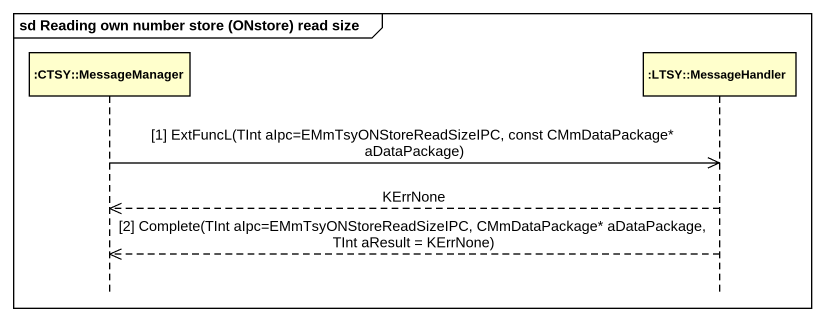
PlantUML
@startuml
mainframe sd Reading own number store (ONstore) read size
hide footbox
participant ":CTSY::MessageManager" as CTSY_MessageManager
participant ":LTSY::MessageHandler" as LTSY_MessageHandler

CTSY_MessageManager ->> LTSY_MessageHandler : [1] ExtFuncL(TInt aIpc=EMmTsyONStoreReadSizeIPC, const CMmDataPackage* aDataPackage)
LTSY_MessageHandler -->> CTSY_MessageManager : KErrNone
LTSY_MessageHandler -->> CTSY_MessageManager : [2] Complete(TInt aIpc=EMmTsyONStoreReadSizeIPC, CMmDataPackage* aDataPackage, TInt aResult = KErrNone)
@enduml
